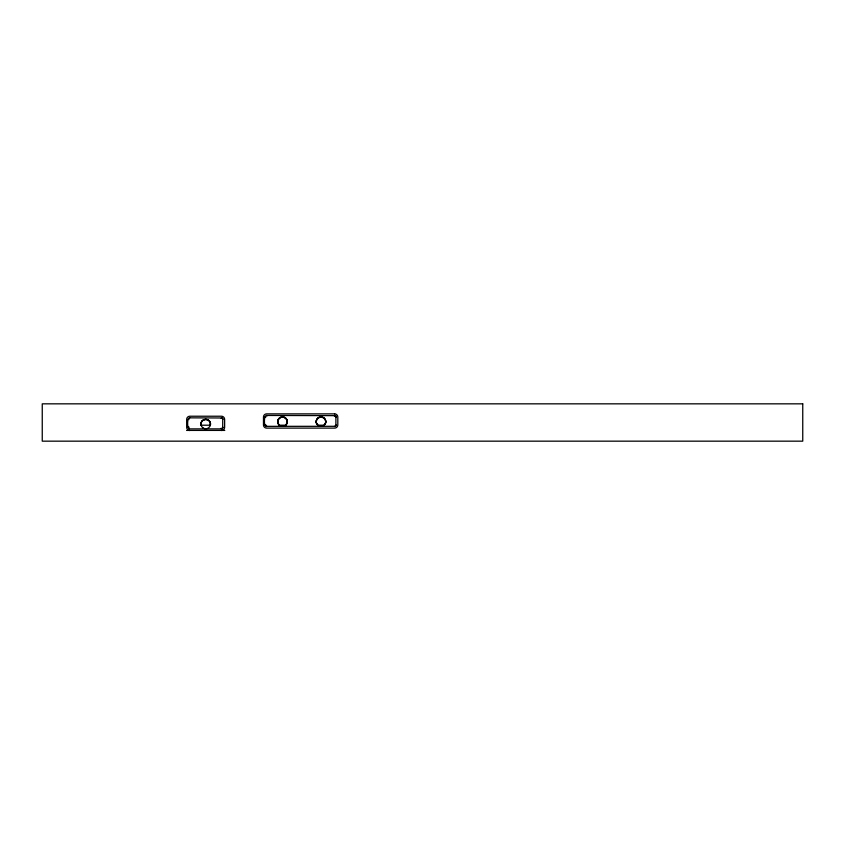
<?xml version="1.0" encoding="UTF-8"?>
<svg xmlns="http://www.w3.org/2000/svg" width="845" height="845" viewBox="0 0 845 845"><rect width="100%" height="100%" fill="white"/><g stroke="black" fill="none" stroke-linecap="round" stroke-linejoin="round"><path stroke-width="1.27" d="M222.731 419.49L222.7 427.76M265.752 424.718C263.714 427.422 264.274 413.86 265.752 417.272M210.331 425.204C212.021 419.352 202.504 417.018 201.152 422.775A5.757 5.218 0 0 0 201.11 425.204L210.331 425.204A5.757 5.218 0 0 0 210.289 422.775C208.947 417.039 199.409 419.363 201.11 425.204M188.942 427.063C187.02 429.756 187.421 416.194 188.942 419.616M223.048 427.295L222.964 427.274A1.584 1.584 0 0 1 221.464 428.88L189.829 428.88A1.584 1.584 0 0 1 188.255 427.295M265.055 417.039L265.129 417.06A1.584 1.584 0 0 1 266.64 415.455L335.212 415.634L334.419 416.152M335.909 417.145L335.877 425.405M285.673 425.204C291.705 419.669 280.149 412.846 277.952 420.303A5.746 5.207 0 0 0 277.921 422.954L279.304 425.204L285.673 425.204L287.068 422.954A5.746 5.207 0 0 0 287.025 420.303C284.723 412.751 273.442 419.902 279.304 425.204M324.163 425.204C330.194 419.669 318.628 412.846 316.442 420.303A5.746 5.207 0 0 0 316.4 422.954L317.794 425.204L324.163 425.204L325.547 422.954A5.746 5.207 0 0 0 325.515 420.303C323.202 412.751 311.932 419.902 317.794 425.204M222.478 418.602L222.636 418.814M221.443 428.795L221.232 428.183M334.789 426.303L266.069 426.345L266.745 426.207M221.232 418.497L222.034 417.99L189.607 417.842M335.94 416.701L335.824 416.099M266.64 415.455L266.872 416.152M222.034 430.411L221.464 430.464A3.158 3.158 0 0 0 224.633 427.295L224.633 419.384A3.158 3.158 0 0 0 221.464 416.226L189.829 416.226A3.158 3.158 0 0 0 186.671 419.384L186.671 427.295A3.158 3.158 0 0 0 189.829 430.464L189.259 430.411M186.565 430.411L224.791 430.411M336.225 424.94A1.584 1.584 0 0 1 334.652 426.524M334.652 415.455A1.584 1.584 0 0 1 336.225 417.039M266.64 426.524A1.584 1.584 0 0 1 265.055 424.94M221.464 417.81A1.584 1.584 0 0 1 223.048 419.384M188.255 419.384A1.584 1.584 0 0 1 189.829 417.81M188.815 428.088L188.382 427.728L188.815 428.088M265.626 425.732L265.182 425.373L265.626 425.732M189.259 418.222L189.259 418.222M222.256 428.309L221.897 428.753L222.256 428.309M266.069 415.867L266.069 415.867M335.433 425.954L335.074 426.398L335.433 425.954M802.75 403.836L42.25 403.836L42.25 441.164L802.75 441.164L802.75 403.836M334.652 413.87L266.64 413.87A3.158 3.158 0 0 0 263.471 417.039L263.471 424.94A3.158 3.158 0 0 0 266.64 428.109L334.652 428.109A3.158 3.158 0 0 0 337.81 424.94L337.81 417.039A3.158 3.158 0 0 0 334.652 413.87M318.607 425.795A4.743 4.743 0 0 0 325.726 421.687A4.743 4.743 0 0 0 318.607 417.578A4.743 4.743 0 0 0 318.607 425.795M279.906 425.669A4.743 4.743 0 0 0 287.226 421.93A4.743 4.743 0 0 0 280.329 417.462A4.743 4.743 0 0 0 279.906 425.669M203.085 428.024A4.743 4.743 0 0 0 210.458 424.38A4.743 4.743 0 0 0 203.613 419.817A4.743 4.743 0 0 0 203.085 428.024"/></g></svg>
